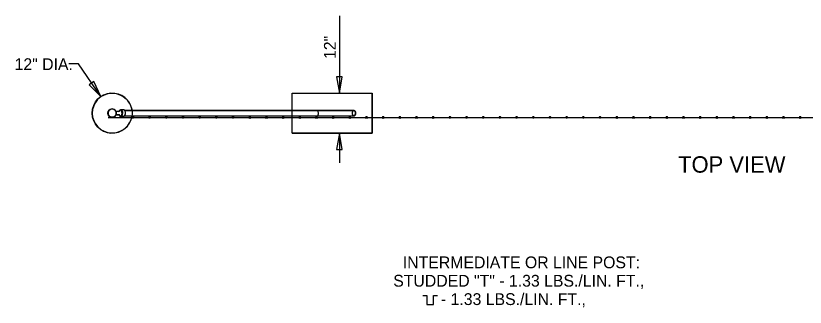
# Model space of a CAD drawing. Extents: x 1.6 to 16.6, y 0.6 to 9.9.
# Drawn here: x 1.73 to 7.74, y 6.27 to 8.49 of the extents above; entities that cross this region are included whole.
import ezdxf

# ---------------------------------------------------------------- set-up
doc = ezdxf.new("R2010")
doc.units = 0
for name, color, linetype in [('SD_P_Dimension Lines', 7, 'Continuous'), ('SD_P_Dimension Text', 7, 'Continuous'), ('SD_P_Prop Object Lines', 7, 'Continuous'), ('SD_P_Shading', 7, 'Continuous'), ('SD_P_Subtitles', 7, 'Continuous'), ('SD_X_Exist Hidden Lines', 7, 'Continuous'), ('SD_X_Exist Object Lines', 7, 'Continuous')]:
    doc.layers.add(name, color=color, linetype=linetype)

msp = doc.modelspace()

# ---------------------------------------------------------------- linework, layer by layer
at = {"layer": 'SD_P_Dimension Lines'}
for p, q in [((4.198, 8.487), (4.198, 7.898)), ((2.212, 8.12), (2.138, 8.12)), ((2.382, 7.871), (2.212, 8.12)), ((4.177, 8.023), (4.198, 7.898)), ((4.219, 8.023), (4.177, 8.023)), ((4.198, 7.898), (4.219, 8.023)), ((2.329, 7.986), (2.294, 7.962)), ((2.294, 7.962), (2.382, 7.871)), ((2.382, 7.871), (2.329, 7.986)), ((4.198, 7.593), (4.177, 7.468)), ((4.198, 7.593), (4.198, 7.367)), ((4.219, 7.468), (4.198, 7.593)), ((4.177, 7.468), (4.219, 7.468))]:
    msp.add_line(p, q, dxfattribs=at)
at = {"layer": 'SD_P_Dimension Text'}
for p, q in [((4.8345, 6.356), (4.8645, 6.356)), ((4.8645, 6.356), (4.8645, 6.286)), ((4.9145, 6.286), (4.9145, 6.356)), ((4.9145, 6.356), (4.9445, 6.356)), ((4.8645, 6.286), (4.9145, 6.286))]:
    msp.add_line(p, q, dxfattribs=at)
at = {"layer": 'SD_P_Prop Object Lines'}
for p, q in [((3.838, 7.593), (3.838, 7.898)), ((3.838, 7.898), (4.448, 7.898)), ((4.448, 7.593), (4.448, 7.898)), ((2.5, 7.733), (2.5, 7.758)), ((2.52, 7.758), (2.5, 7.758)), ((2.555, 7.771), (2.535, 7.771)), ((2.564, 7.766), (4.028, 7.766)), ((2.437, 7.713), (11.003, 7.713)), ((2.52, 7.733), (2.5, 7.733)), ((2.555, 7.72), (2.534, 7.72)), ((2.563, 7.725), (4.03, 7.725)), ((3.838, 7.593), (4.448, 7.593))]:
    msp.add_line(p, q, dxfattribs=at)
for radius in [0.1524, 0.0318]:
    msp.add_circle((2.4683, 7.7452), radius, dxfattribs=at)
for centre, major_axis, ratio, start_param, end_param in [((2.5309, 7.7452), (0, 0.0228), 0.554143, 2.161293, 7.263485), ((2.52, 7.7632), (-0.00647, 0.00021), 0.812162, 1.65364, 3.141593), ((2.5344, 7.7452), (0.0006, 0.0254), 0.578847, 2.518464, 6.850045), ((2.5549, 7.7452), (0.0006, 0.0254), 0.578847, 3.169849, 6.311442), ((4.0276, 7.745), (0, -0.0206), 0.553295, 0.249677, 3.060176), ((2.52, 7.7273), (-0.00647, -0.00021), 0.812162, 3.141593, 4.629546)]:
    msp.add_ellipse(centre, major_axis=major_axis, ratio=ratio, start_param=start_param, end_param=end_param, dxfattribs=at)
at = {"layer": 'SD_P_Shading'}
for p, q in [((3.838, 7.766), (3.838, 7.898)), ((3.838, 7.898), (4.448, 7.898)), ((4.448, 7.898), (4.448, 7.593)), ((2.52, 7.758), (2.5, 7.758)), ((2.5, 7.758), (2.5, 7.733)), ((2.52, 7.758), (2.5, 7.758)), ((2.5, 7.758), (2.5, 7.745)), ((2.555, 7.771), (2.535, 7.771)), ((2.555, 7.771), (2.535, 7.771)), ((4.028, 7.766), (2.564, 7.766)), ((2.62, 7.766), (2.564, 7.766)), ((4.028, 7.766), (3.838, 7.766)), ((4.029, 7.766), (4.028, 7.766)), ((4.31, 7.766), (4.029, 7.766)), ((4.31, 7.766), (4.029, 7.766)), ((2.5, 7.745), (2.5, 7.733)), ((2.5, 7.733), (2.52, 7.733)), ((2.5, 7.733), (2.52, 7.733)), ((2.534, 7.72), (2.555, 7.72)), ((2.534, 7.72), (2.555, 7.72)), ((2.564, 7.725), (4.03, 7.725)), ((2.564, 7.725), (2.62, 7.725)), ((3.838, 7.593), (3.838, 7.725)), ((3.838, 7.725), (4.03, 7.725)), ((4.03, 7.725), (4.307, 7.725)), ((4.03, 7.725), (4.307, 7.725)), ((4.448, 7.593), (3.838, 7.593))]:
    msp.add_line(p, q, dxfattribs=at)
for centre, radius, start, end in [((2.469, 7.745), 0.152, 7.92876, 352.4299), ((2.4685, 7.7455), 0.0315, 359.09062, 180.90938), ((2.4685, 7.7445), 0.0315, 179.09062, 0.90938)]:
    msp.add_arc(centre, radius, start, end, dxfattribs=at)
for centre, major_axis, ratio, start_param, end_param in [((2.5309, 7.7452), (0, 0.0228), 0.554143, 0.157791, 0.9803), ((2.5309, 7.7452), (0, 0.0228), 0.554143, 0.157791, 0.9803), ((2.5344, 7.7452), (0.0006, 0.0254), 0.578847, 0.014128, 0.43709), ((2.5344, 7.7452), (0.0006, 0.0254), 0.578847, 0.014128, 0.43709), ((2.5549, 7.7452), (0.0006, 0.0254), 0.578847, 5.685177, 6.311442), ((2.5549, 7.7452), (0.0006, 0.0254), 0.578847, 5.685177, 6.311442), ((4.3097, 7.7452), (0, -0.0206), 0.553295, 6.078705, 9.401609), ((4.3097, 7.7452), (0, -0.0206), 0.553295, 6.078705, 9.401609), ((2.5309, 7.7452), (0, 0.0228), 0.554143, 2.161293, 2.619038), ((2.5309, 7.7452), (0, 0.0228), 0.554143, 2.161293, 2.619038), ((2.5344, 7.7452), (0.0006, 0.0254), 0.578847, 2.518464, 3.148159), ((2.5344, 7.7452), (0.0006, 0.0254), 0.578847, 2.518464, 3.148159), ((2.5549, 7.7452), (0.0006, 0.0254), 0.578847, 3.169849, 3.806537), ((2.5549, 7.7452), (0.0006, 0.0254), 0.578847, 3.169849, 3.806537)]:
    msp.add_ellipse(centre, major_axis=major_axis, ratio=ratio, start_param=start_param, end_param=end_param, dxfattribs=at)
at = {"layer": 'SD_X_Exist Hidden Lines'}
for p, q in [((4.029, 7.766), (4.31, 7.766)), ((4.03, 7.725), (4.309, 7.725))]:
    msp.add_line(p, q, dxfattribs=at)
msp.add_circle((2.4683, 7.7452), 0.0318, dxfattribs=at)
msp.add_ellipse((4.3097, 7.7452), major_axis=(0, -0.0206), ratio=0.553295, dxfattribs=at)
msp.add_ellipse((4.3097, 7.7452), major_axis=(0, -0.0206), ratio=0.553295, start_param=4.279673, end_param=4.290341, dxfattribs=at)
at = {"layer": 'SD_X_Exist Object Lines'}
for p, q in [((2.62, 7.72), (2.634, 7.707)), ((2.62, 7.707), (2.634, 7.72)), ((2.627, 7.704), (2.627, 7.723)), ((2.747, 7.72), (2.761, 7.707)), ((2.747, 7.707), (2.761, 7.72)), ((2.754, 7.704), (2.754, 7.723)), ((2.874, 7.72), (2.888, 7.707)), ((2.874, 7.707), (2.888, 7.72)), ((2.881, 7.704), (2.881, 7.723)), ((3.001, 7.72), (3.015, 7.707)), ((3.001, 7.707), (3.015, 7.72)), ((3.008, 7.704), (3.008, 7.723)), ((3.128, 7.72), (3.142, 7.707)), ((3.128, 7.707), (3.142, 7.72)), ((3.135, 7.704), (3.135, 7.723)), ((3.255, 7.72), (3.269, 7.707)), ((3.255, 7.707), (3.269, 7.72)), ((3.262, 7.704), (3.262, 7.723)), ((3.382, 7.72), (3.396, 7.707)), ((3.382, 7.707), (3.396, 7.72)), ((3.389, 7.704), (3.389, 7.723)), ((3.509, 7.72), (3.523, 7.707)), ((3.509, 7.707), (3.523, 7.72)), ((3.516, 7.704), (3.516, 7.723)), ((3.636, 7.72), (3.65, 7.707)), ((3.636, 7.707), (3.65, 7.72)), ((3.643, 7.704), (3.643, 7.723)), ((3.763, 7.72), (3.777, 7.707)), ((3.763, 7.707), (3.777, 7.72)), ((3.77, 7.704), (3.77, 7.723)), ((3.89, 7.72), (3.904, 7.707)), ((3.89, 7.707), (3.904, 7.72)), ((3.897, 7.704), (3.897, 7.723)), ((4.017, 7.72), (4.031, 7.707)), ((4.017, 7.707), (4.031, 7.72)), ((4.024, 7.704), (4.024, 7.723)), ((4.144, 7.72), (4.158, 7.707)), ((4.144, 7.707), (4.158, 7.72)), ((4.151, 7.704), (4.151, 7.723)), ((4.271, 7.72), (4.285, 7.707)), ((4.271, 7.707), (4.285, 7.72)), ((4.278, 7.704), (4.278, 7.723)), ((4.398, 7.72), (4.412, 7.707)), ((4.398, 7.707), (4.412, 7.72)), ((4.405, 7.704), (4.405, 7.723)), ((4.525, 7.72), (4.539, 7.707)), ((4.525, 7.707), (4.539, 7.72)), ((4.532, 7.704), (4.532, 7.723)), ((4.652, 7.72), (4.666, 7.707)), ((4.652, 7.707), (4.666, 7.72)), ((4.659, 7.704), (4.659, 7.723)), ((4.779, 7.72), (4.793, 7.707)), ((4.779, 7.707), (4.793, 7.72)), ((4.786, 7.704), (4.786, 7.723)), ((4.906, 7.72), (4.92, 7.707)), ((4.906, 7.707), (4.92, 7.72)), ((4.913, 7.704), (4.913, 7.723)), ((5.033, 7.72), (5.047, 7.707)), ((5.033, 7.707), (5.047, 7.72)), ((5.04, 7.704), (5.04, 7.723)), ((5.16, 7.72), (5.174, 7.707)), ((5.16, 7.707), (5.174, 7.72)), ((5.167, 7.704), (5.167, 7.723)), ((5.287, 7.72), (5.301, 7.707)), ((5.287, 7.707), (5.301, 7.72)), ((5.294, 7.704), (5.294, 7.723)), ((5.414, 7.72), (5.428, 7.707)), ((5.414, 7.707), (5.428, 7.72)), ((5.421, 7.704), (5.421, 7.723)), ((5.541, 7.72), (5.555, 7.707)), ((5.541, 7.707), (5.555, 7.72)), ((5.548, 7.704), (5.548, 7.723)), ((5.668, 7.72), (5.682, 7.707)), ((5.668, 7.707), (5.682, 7.72)), ((5.675, 7.704), (5.675, 7.723)), ((5.795, 7.72), (5.809, 7.707)), ((5.795, 7.707), (5.809, 7.72)), ((5.802, 7.704), (5.802, 7.723)), ((5.922, 7.72), (5.936, 7.707)), ((5.922, 7.707), (5.936, 7.72)), ((5.929, 7.704), (5.929, 7.723)), ((6.049, 7.72), (6.063, 7.707)), ((6.049, 7.707), (6.063, 7.72)), ((6.056, 7.704), (6.056, 7.723)), ((6.176, 7.72), (6.19, 7.707)), ((6.176, 7.707), (6.19, 7.72)), ((6.183, 7.704), (6.183, 7.723)), ((6.303, 7.72), (6.317, 7.707)), ((6.303, 7.707), (6.317, 7.72)), ((6.31, 7.704), (6.31, 7.723)), ((6.43, 7.72), (6.444, 7.707)), ((6.43, 7.707), (6.444, 7.72)), ((6.437, 7.704), (6.437, 7.723)), ((6.557, 7.72), (6.571, 7.707)), ((6.557, 7.707), (6.571, 7.72)), ((6.564, 7.704), (6.564, 7.723)), ((6.684, 7.72), (6.698, 7.707)), ((6.684, 7.707), (6.698, 7.72)), ((6.691, 7.704), (6.691, 7.723)), ((6.811, 7.72), (6.825, 7.707)), ((6.811, 7.707), (6.825, 7.72)), ((6.818, 7.704), (6.818, 7.723)), ((6.938, 7.72), (6.952, 7.707)), ((6.938, 7.707), (6.952, 7.72)), ((6.945, 7.704), (6.945, 7.723)), ((7.065, 7.72), (7.079, 7.707)), ((7.065, 7.707), (7.079, 7.72)), ((7.072, 7.704), (7.072, 7.723)), ((7.192, 7.72), (7.206, 7.707)), ((7.192, 7.707), (7.206, 7.72)), ((7.199, 7.704), (7.199, 7.723)), ((7.319, 7.72), (7.333, 7.707)), ((7.319, 7.707), (7.333, 7.72)), ((7.326, 7.704), (7.326, 7.723)), ((7.446, 7.72), (7.46, 7.707)), ((7.446, 7.707), (7.46, 7.72)), ((7.453, 7.704), (7.453, 7.723)), ((7.573, 7.72), (7.587, 7.707)), ((7.573, 7.707), (7.587, 7.72)), ((7.58, 7.704), (7.58, 7.723)), ((7.7, 7.72), (7.714, 7.707)), ((7.7, 7.707), (7.714, 7.72)), ((7.707, 7.704), (7.707, 7.723))]:
    msp.add_line(p, q, dxfattribs=at)

# ---------------------------------------------------------------- texts
at = {"layer": 'SD_P_Dimension Text'}
msp.add_text('12" ', height=0.09, rotation=90, dxfattribs=at).set_placement((4.171, 8.1577))
for s, p in [('12" DIA.', (1.7256, 8.073)), ('INTERMEDIATE OR LINE POST: ', (4.6814, 6.563)), ('STUDDED "T" - 1.33 LBS./LIN. FT.,', (4.6083, 6.423)), ('  - 1.33 LBS./LIN. FT.,', (4.9046, 6.283))]:
    msp.add_text(s, height=0.09, dxfattribs=at).set_placement(p)
at = {"layer": 'SD_P_Subtitles'}
msp.add_text('TOP VIEW', height=0.125, dxfattribs=at).set_placement((6.7773, 7.2916))

doc.saveas('drawing.dxf')
